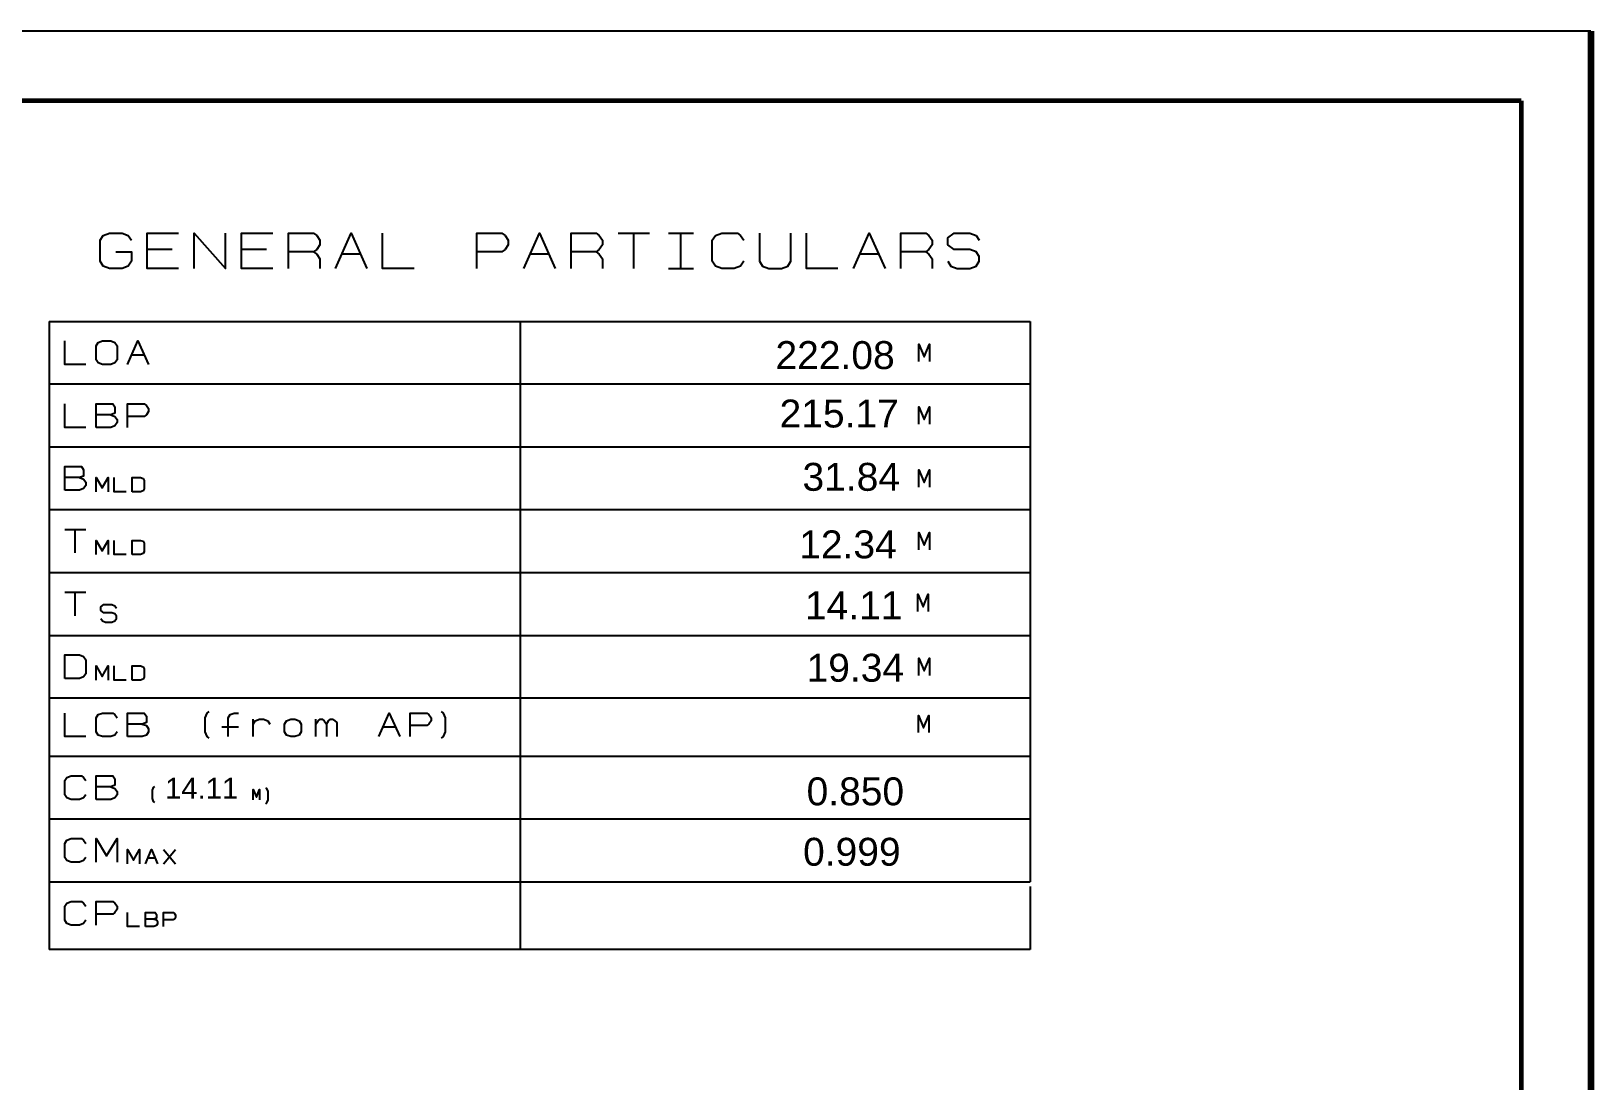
# Model space of a CAD drawing. Header units: millimetres. Extents: x 219888 to 472088, y 91183 to 209983.
# Drawn here: x 427383 to 472088, y 179899 to 209983 of the extents above; entities that cross this region are included whole.
import ezdxf

# ---------------------------------------------------------------- set-up
doc = ezdxf.new("R2010")
doc.units = ezdxf.units.MM
for name, color, linetype in [('1', 2, 'Continuous'), ('10', 11, 'Continuous'), ('图纸', 7, 'Continuous')]:
    doc.layers.add(name, color=color, linetype=linetype)
doc.styles.get("Standard").update_dxf_attribs({"font": 'arial.ttf', "height": 600})

msp = doc.modelspace()

# ---------------------------------------------------------------- linework, layer by layer
at = {"color": 7, "linetype": 'Continuous'}
msp.add_line((472087.982, 209982.693), (219887.982, 209982.693), dxfattribs=at)
at = {"color": 0, "linetype": 'Continuous', "lineweight": 100}
msp.add_line((472087.982, 209982.693), (472087.982, 91182.693), dxfattribs=at)
at = {"color": 1, "linetype": 'Continuous', "lineweight": 60}
for q in [(224887.982, 207982.693), (470087.982, 93182.693)]:
    msp.add_line((470087.982, 207982.693), q, dxfattribs=at)
at = {"layer": '1', "color": 7, "linetype": 'Continuous'}
for points in [[(429806.508, 203657.45), (430256.515, 203657.45), (430256.515, 203387.447), (430166.509, 203252.452), (429986.512, 203184.948), (429626.517, 203184.948), (429446.513, 203252.452), (429356.515, 203387.447), (429356.515, 203994.95), (429446.513, 204129.951), (429626.517, 204197.448), (429986.512, 204197.448), (430166.509, 204129.951), (430256.515, 203994.95)], [(431606.515, 203184.948), (430706.515, 203184.948), (430706.515, 204197.448), (431606.515, 204197.448)], [(432056.515, 203184.948), (432056.515, 204197.448), (432956.508, 203184.948), (432956.508, 204197.448)], [(434306.515, 203184.948), (433406.508, 203184.948), (433406.508, 204197.448), (434306.515, 204197.448)], [(434756.515, 203184.948), (434756.515, 204197.448), (435476.511, 204197.448), (435566.516, 204129.951), (435656.515, 203994.95), (435656.515, 203859.948), (435566.516, 203724.947), (435476.511, 203657.45), (434756.515, 203657.45)], [(436106.508, 203184.948), (436556.508, 204197.448), (437006.515, 203184.948)], [(438356.515, 203184.948), (437456.515, 203184.948), (437456.515, 204197.448)], [(440156.515, 203184.948), (440156.515, 204197.448), (440876.511, 204197.448), (440966.509, 204129.951), (441056.515, 203994.95), (441056.515, 203859.948), (440966.509, 203724.947), (440876.511, 203657.45), (440156.515, 203657.45)], [(441506.515, 203184.948), (441956.515, 204197.448), (442406.515, 203184.948)], [(442856.508, 203184.948), (442856.508, 204197.448), (443576.517, 204197.448), (443666.509, 204129.951), (443756.515, 203994.95), (443756.515, 203859.948), (443666.509, 203724.947), (443576.517, 203657.45), (442856.508, 203657.45)], [(444206.515, 204197.448), (445106.515, 204197.448)], [(444656.515, 203184.948), (444656.515, 204197.448)], [(445646.513, 204197.448), (446366.516, 204197.448)], [(446006.515, 203184.948), (446006.515, 204197.448)], [(447806.515, 203387.447), (447716.509, 203252.452), (447536.519, 203184.948), (447176.517, 203184.948), (446996.513, 203252.452), (446906.515, 203387.447), (446906.515, 203994.95), (446996.513, 204129.951), (447176.517, 204197.448), (447626.511, 204197.448), (447716.509, 204129.951), (447806.515, 203994.95)], [(448256.515, 204197.448), (448256.515, 203387.447), (448346.513, 203252.452), (448526.511, 203184.948), (448886.512, 203184.948), (449066.516, 203252.452), (449156.515, 203387.447), (449156.515, 204197.448)], [(450506.515, 203184.948), (449606.508, 203184.948), (449606.508, 204197.448)], [(450956.515, 203184.948), (451406.515, 204197.448), (451856.508, 203184.948)], [(452306.515, 203184.948), (452306.515, 204197.448), (453026.517, 204197.448), (453116.516, 204129.951), (453206.515, 203994.95), (453206.515, 203859.948), (453116.516, 203724.947), (453026.517, 203657.45), (452306.515, 203657.45)], [(453656.515, 203387.447), (453746.513, 203252.452), (453926.511, 203184.948), (454286.505, 203184.948), (454466.516, 203252.452), (454556.508, 203387.447), (454556.508, 203522.448), (454466.516, 203657.45), (454286.505, 203724.947), (453836.512, 203724.947), (453656.515, 203859.948), (453656.515, 204062.454), (453836.512, 204197.448), (454286.505, 204197.448), (454466.516, 204129.951), (454556.508, 203994.95)], [(431426.511, 203724.947), (430706.515, 203724.947)], [(434126.511, 203724.947), (433406.508, 203724.947)], [(435476.511, 203657.45), (435566.516, 203589.945), (435656.515, 203454.951), (435656.515, 203184.948)], [(436826.517, 203589.945), (436286.512, 203589.945)], [(442226.511, 203589.945), (441686.512, 203589.945)], [(443576.517, 203657.45), (443666.509, 203589.945), (443756.515, 203454.951), (443756.515, 203184.948)], [(451676.517, 203589.945), (451136.519, 203589.945)], [(453026.517, 203657.45), (453116.516, 203589.945), (453206.515, 203454.951), (453206.515, 203184.948)], [(445646.513, 203184.948), (446366.516, 203184.948)], [(427894.015, 201666.198), (456019.022, 201666.198)], [(441394.015, 201666.198), (441394.015, 185466.198)], [(428944.761, 200428.698), (428344.015, 200428.698), (428344.015, 201103.698)], [(429424.012, 200428.698), (429304.762, 200473.694), (429244.008, 200563.7), (429244.008, 200968.697), (429304.762, 201058.695), (429424.012, 201103.698), (429664.763, 201103.698), (429784.013, 201058.695), (429844.768, 200968.697), (429844.768, 200563.7), (429784.013, 200473.694), (429664.763, 200428.698), (429424.012, 200428.698)], [(430144.015, 200428.698), (430443.262, 201103.698), (430744.761, 200428.698)], [(452830.319, 200518.697), (452830.319, 201013.7), (452981.058, 200651.446), (453129.566, 201013.7), (453129.566, 200518.697)], [(430623.266, 200698.701), (430263.264, 200698.701)], [(456019.022, 199866.198), (427894.015, 199866.198)], [(428944.761, 198628.698), (428344.015, 198628.698), (428344.015, 199303.698)], [(429244.008, 198628.698), (429244.008, 199303.698), (429723.259, 199303.698), (429784.013, 199213.7), (429784.013, 199033.695), (429664.763, 198988.7), (429244.008, 198988.7)], [(429664.763, 198988.7), (429784.013, 198943.697), (429844.768, 198853.698), (429844.768, 198763.7), (429784.013, 198673.701), (429664.763, 198628.698), (429244.008, 198628.698)], [(430144.015, 198628.698), (430144.015, 199303.698), (430623.266, 199303.698), (430684.013, 199258.695), (430744.761, 199168.704), (430744.761, 199078.698), (430684.013, 198988.7), (430623.266, 198943.697), (430144.015, 198943.697)], [(452830.319, 198718.697), (452830.319, 199213.7), (452981.058, 198851.446), (453129.566, 199213.7), (453129.566, 198718.697)], [(427894.015, 198066.198), (456019.022, 198066.198)], [(428344.015, 196828.698), (428344.015, 197503.698), (428823.266, 197503.698), (428884.013, 197413.7), (428884.013, 197233.702), (428764.763, 197188.7), (428344.015, 197188.7)], [(428764.763, 197188.7), (428884.013, 197143.697), (428944.761, 197053.698), (428944.761, 196963.7), (428884.013, 196873.694), (428764.763, 196828.698), (428344.015, 196828.698)], [(429244.008, 196783.702), (429244.008, 197188.7), (429417.262, 196891.698), (429588.264, 197188.7), (429588.264, 196783.702)], [(430105.762, 196783.702), (429761.519, 196783.702), (429761.519, 197188.7)], [(430279.016, 196783.702), (430279.016, 197188.7), (430519.761, 197188.7), (430589.517, 197161.694), (430623.266, 197107.696), (430623.266, 196864.699), (430589.517, 196810.694), (430519.761, 196783.702), (430279.016, 196783.702)], [(452830.319, 196918.697), (452830.319, 197413.7), (452981.058, 197051.446), (453129.566, 197413.7), (453129.566, 196918.697)], [(456019.022, 196266.198), (427894.015, 196266.198)], [(428344.015, 195703.698), (428944.761, 195703.698)], [(428643.262, 195028.698), (428643.262, 195703.698)], [(429244.008, 194983.695), (429244.008, 195388.7), (429417.262, 195091.698), (429588.264, 195388.7), (429588.264, 194983.695)], [(430105.762, 194983.695), (429761.519, 194983.695), (429761.519, 195388.7)], [(430279.016, 194983.695), (430279.016, 195388.7), (430519.761, 195388.7), (430589.517, 195361.701), (430623.266, 195307.703), (430623.266, 195064.699), (430589.517, 195010.701), (430519.761, 194983.695), (430279.016, 194983.695)], [(452830.319, 195118.697), (452830.319, 195613.7), (452981.058, 195251.446), (453129.566, 195613.7), (453129.566, 195118.697)], [(427894.015, 194466.198), (456019.022, 194466.198)], [(428344.015, 193903.698), (428944.761, 193903.698)], [(428643.262, 193228.698), (428643.262, 193903.698)], [(452797.208, 193347.952), (452797.208, 193842.951), (452947.947, 193480.701), (453096.455, 193842.951), (453096.455, 193347.952)], [(429376.285, 193146.14), (429421.845, 193078.641), (429511.288, 193044.892), (429691.846, 193044.892), (429781.284, 193078.641), (429826.844, 193146.14), (429826.844, 193213.642), (429781.284, 193281.141), (429691.846, 193314.89), (429465.722, 193314.89), (429376.285, 193382.392), (429376.285, 193483.643), (429465.722, 193551.142), (429691.846, 193551.142), (429781.284, 193517.392), (429826.844, 193449.891)], [(427894.015, 192666.198), (456019.022, 192666.198)], [(428344.015, 191428.698), (428344.015, 192103.698), (428764.763, 192103.698), (428884.013, 192058.695), (428944.761, 191968.697), (428944.761, 191563.693), (428884.013, 191473.701), (428764.763, 191428.698), (428344.015, 191428.698)], [(429244.008, 191383.702), (429244.008, 191788.7), (429417.262, 191491.698), (429588.264, 191788.7), (429588.264, 191383.702)], [(430105.762, 191383.702), (429761.519, 191383.702), (429761.519, 191788.7)], [(430279.016, 191383.702), (430279.016, 191788.7), (430519.761, 191788.7), (430589.517, 191761.694), (430623.266, 191707.696), (430623.266, 191464.692), (430589.517, 191410.694), (430519.761, 191383.702), (430279.016, 191383.702)], [(452830.319, 191518.697), (452830.319, 192013.7), (452981.058, 191651.453), (453129.566, 192013.7), (453129.566, 191518.697)], [(456019.022, 190866.198), (427894.015, 190866.198)], [(432484.013, 189719.779), (432423.259, 189764.779), (432364.763, 189899.78), (432364.763, 190304.781), (432423.259, 190439.779), (432484.013, 190484.778)], [(439144.008, 189719.779), (439204.762, 189764.779), (439263.264, 189899.78), (439263.264, 190304.781), (439204.762, 190439.779), (439144.008, 190484.778)], [(428944.761, 189764.779), (428344.015, 189764.779), (428344.015, 190439.779)], [(429844.768, 189899.78), (429784.013, 189809.778), (429664.763, 189764.779), (429424.012, 189764.779), (429304.762, 189809.778), (429244.008, 189899.78), (429244.008, 190304.781), (429304.762, 190394.779), (429424.012, 190439.779), (429723.259, 190439.779), (429784.013, 190394.779), (429844.768, 190304.781)], [(430144.015, 189764.779), (430144.015, 190439.779), (430623.266, 190439.779), (430684.013, 190349.777), (430684.013, 190169.776), (430564.763, 190124.78), (430144.015, 190124.78)], [(430564.763, 190124.78), (430684.013, 190079.781), (430744.761, 189989.779), (430744.761, 189899.78), (430684.013, 189809.778), (430564.763, 189764.779), (430144.015, 189764.779)], [(433323.259, 190034.778), (432844.015, 190034.778)], [(433024.012, 189764.779), (433024.012, 190304.781), (433084.759, 190394.779), (433204.009, 190439.779), (433323.259, 190439.779)], [(433744.015, 189764.779), (433744.015, 190259.778)], [(433744.015, 190124.78), (433804.762, 190214.779), (433924.019, 190259.778), (434043.262, 190259.778), (434164.763, 190214.779), (434223.266, 190124.78)], [(434824.012, 189764.779), (434704.762, 189809.778), (434644.015, 189899.78), (434644.015, 190124.78), (434704.762, 190214.779), (434824.012, 190259.778), (434943.262, 190259.778), (435064.757, 190214.779), (435123.266, 190124.78), (435123.266, 189899.78), (435064.757, 189809.778), (434943.262, 189764.779), (434824.012, 189764.779)], [(435544.008, 189764.779), (435544.008, 190259.778)], [(435544.008, 190124.78), (435604.762, 190214.779), (435663.264, 190259.778), (435724.012, 190259.778), (435784.766, 190214.779), (435843.262, 190124.78), (435843.262, 189764.779)], [(435843.262, 190124.78), (435904.016, 190214.779), (435964.763, 190259.778), (436023.259, 190259.778), (436084.013, 190214.779), (436144.768, 190169.776), (436144.768, 189764.779)], [(437344.015, 189764.779), (437643.262, 190439.779), (437944.761, 189764.779)], [(437823.266, 190034.778), (437463.264, 190034.778)], [(438244.015, 189764.779), (438244.015, 190439.779), (438723.266, 190439.779), (438784.013, 190394.779), (438844.761, 190304.781), (438844.761, 190214.779), (438784.013, 190124.78), (438723.266, 190079.781), (438244.015, 190079.781)], [(452813.831, 189878.647), (452813.831, 190373.646), (452964.57, 190011.396), (453113.078, 190373.646), (453113.078, 189878.647)], [(427894.015, 189202.279), (456019.022, 189202.279)], [(428944.761, 188099.78), (428884.013, 188009.778), (428764.763, 187964.779), (428524.012, 187964.779), (428404.762, 188009.778), (428344.015, 188099.78), (428344.015, 188504.781), (428404.762, 188594.776), (428524.012, 188639.779), (428823.266, 188639.779), (428884.013, 188594.776), (428944.761, 188504.781)], [(429244.008, 187964.779), (429244.008, 188639.779), (429723.259, 188639.779), (429784.013, 188549.78), (429784.013, 188369.776), (429664.763, 188324.78), (429244.008, 188324.78)], [(429664.763, 188324.78), (429784.013, 188279.777), (429844.768, 188189.779), (429844.768, 188099.78), (429784.013, 188009.778), (429664.763, 187964.779), (429244.008, 187964.779)], [(430928.003, 187878.225), (430891.55, 187905.225), (430856.453, 187986.226), (430856.453, 188229.226), (430891.55, 188310.225), (430928.003, 188337.225)], [(433747.558, 187949.484), (433747.558, 188246.484), (433838.001, 188029.134), (433927.106, 188246.484), (433927.106, 187949.484)], [(434104.569, 187841.328), (434141.021, 187868.327), (434176.123, 187949.328), (434176.123, 188192.328), (434141.021, 188273.327), (434104.569, 188300.327)], [(456019.022, 187402.279), (427894.015, 187402.279)], [(428944.761, 186299.78), (428884.013, 186209.778), (428764.763, 186164.779), (428524.012, 186164.779), (428404.762, 186209.778), (428344.015, 186299.78), (428344.015, 186704.781), (428404.762, 186794.776), (428524.012, 186839.779), (428823.266, 186839.779), (428884.013, 186794.776), (428944.761, 186704.781)], [(429244.008, 186164.779), (429244.008, 186839.779), (429543.268, 186344.779), (429844.768, 186839.779), (429844.768, 186164.779)], [(430144.015, 186119.779), (430144.015, 186524.78), (430317.262, 186227.779), (430488.264, 186524.78), (430488.264, 186119.779)], [(430661.512, 186119.779), (430834.759, 186524.78), (431005.768, 186119.779)], [(431179.009, 186119.779), (431523.266, 186524.78)], [(431179.009, 186524.78), (431523.266, 186119.779)], [(430938.264, 186281.78), (430731.261, 186281.78)], [(427894.015, 185602.279), (456019.022, 185602.279)], [(428944.761, 184499.78), (428884.013, 184409.778), (428764.763, 184364.779), (428524.012, 184364.779), (428404.762, 184409.778), (428344.015, 184499.78), (428344.015, 184904.777), (428404.762, 184994.776), (428524.012, 185039.779), (428823.266, 185039.779), (428884.013, 184994.776), (428944.761, 184904.777)], [(429244.008, 184364.779), (429244.008, 185039.779), (429723.259, 185039.779), (429784.013, 184994.776), (429844.768, 184904.777), (429844.768, 184814.779), (429784.013, 184724.78), (429723.259, 184679.777), (429244.008, 184679.777)], [(430488.264, 184319.779), (430144.015, 184319.779), (430144.015, 184724.78)], [(430661.512, 184319.779), (430661.512, 184724.78), (430938.264, 184724.78), (430972.013, 184670.779), (430972.013, 184562.777), (430902.257, 184535.778), (430661.512, 184535.778)], [(431179.009, 184319.779), (431179.009, 184724.78), (431455.762, 184724.78), (431489.517, 184697.778), (431523.266, 184643.78), (431523.266, 184589.779), (431489.517, 184535.778), (431455.762, 184508.779), (431179.009, 184508.779)], [(430902.257, 184535.778), (430972.013, 184508.779), (431005.768, 184454.777), (431005.768, 184400.78), (430972.013, 184346.778), (430902.257, 184319.779), (430661.512, 184319.779)], [(456019.022, 183666.198), (427894.015, 183666.198)]]:
    msp.add_lwpolyline(points, dxfattribs=at)
at = {"layer": '10', "color": 7, "linetype": 'Continuous'}
for p, q in [((427894.015, 201666.198), (427894.015, 185466.198)), ((456019.022, 201666.198), (456019.022, 185602.279)), ((427894.015, 185466.198), (427894.015, 183666.198)), ((441394.015, 185466.198), (441394.015, 183666.198)), ((456019.022, 185466.198), (456019.022, 183666.198))]:
    msp.add_line(p, q, dxfattribs=at)

# ---------------------------------------------------------------- texts
at = {"layer": '图纸', "color": 0}
for s, height, p in [('222.08', 800, (448717.254, 200299.583)), ('215.17', 800, (448834.449, 198624.711)), ('31.84', 800, (449490.745, 196809.97)), ('12.34', 800, (449396.989, 194873.948)), ('14.11', 800, (449561.062, 193127.704)), ('19.34', 800, (449607.942, 191337.839)), ('14.11', 600, (431219.217, 187983.187)), ('0.850', 800, (449608.581, 187795.616)), ('0.999', 800, (449508.629, 186064.299))]:
    msp.add_text(s, height=height, dxfattribs=at).set_placement(p)

doc.saveas('drawing.dxf')
